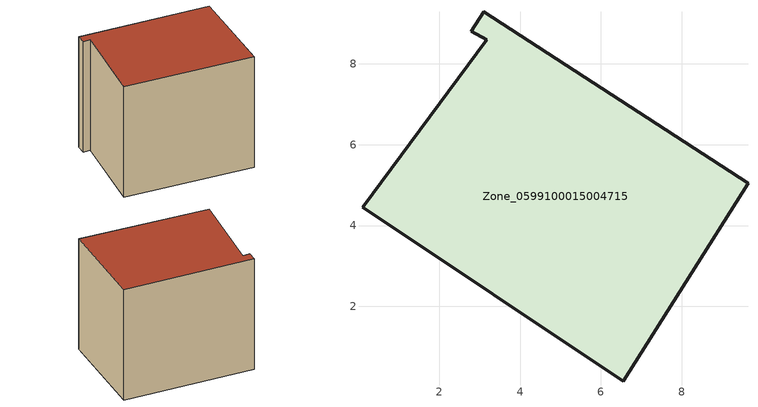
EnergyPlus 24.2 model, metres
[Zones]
Zone_0599100015004715
 floor ground (C_G): 9.64,5.05 6.55,0.14 0.1,4.45 3.17,8.6 2.79,8.81 3.1,9.29 z0.82
 wall outside (C_F): 3.17,8.6 0.1,4.45 6.55,0.14 9.64,5.05 3.1,9.29 2.79,8.81 3.17,8.6 z0.82:7.9
 roof outside (C_R): 9.64,5.05 3.1,9.29 2.79,8.81 3.17,8.6 0.1,4.45 6.55,0.14 z7.9
[BUILDING]
Pand.0599100015004715: North Axis=0; Terrain=City; Loads Convergence Tolerance Value=0.04; Temperature Convergence Tolerance Value=0.4; Solar Distribution=FullExterior; Maximum Number of Warmup Days=25; Minimum Number of Warmup Days=1
[Site:Location]
Rotterdam.The.Hague.AP_ZH_NLD Design_Conditions: Latitude=51.96; Longitude=4.45; Time Zone=1; Elevation=-4.5
[SITE:GROUNDTEMPERATURE:BUILDINGSURFACE]
18, 18, 18, 18, 18, 18, 18, 18, 18, 18, 18, 18
[MATERIAL] Thermal Absorptance=0.9; Solar Absorptance=0.7; Visible Absorptance=0.7
Name | Roughness | Thickness | Conductivity | Density | Specific Heat
G.TI.1965-1974 | MediumSmooth | 0.15 | 0.882353 | 540 | 1210
F.TI.1965-1974 | Rough | 0.3 | 0.697674 | 1920 | 840
R.TI.1965-1974 | MediumRough | 0.2 | 0.232558 | 1500 | 1000
[CONSTRUCTION]
C_G: G.TI.1965-1974
C_F: F.TI.1965-1974
C_R: R.TI.1965-1974
[ZONE]
Zone_0599100015004715: Type=1; Multiplier=1; Ceiling Height=Autocalculate; Volume=Autocalculate; Floor Area=autocalculate; Part of Total Floor Area=Yes
[ZONEINFILTRATION:DESIGNFLOWRATE]
Infil_Zone_0599100015004715: Zone or ZoneList or Space or SpaceList=Zone_0599100015004715; Schedule=AlwaysOn; Design Flow Rate Calculation Method=Flow/Area; Flow Rate per Floor Area=0.003; Constant Term Coefficient=1; Temperature Term Coefficient=0; Velocity Term Coefficient=0; Velocity Squared Term Coefficient=0
[HVACTEMPLATE:ZONE:IDEALLOADSAIRSYSTEM]
Zone_0599100015004715: Maximum Heating Supply Air Temperature=50; Minimum Cooling Supply Air Temperature=13; Maximum Heating Supply Air Humidity Ratio=0.0156; Minimum Cooling Supply Air Humidity Ratio=0.0077; Heating Limit=NoLimit; Cooling Limit=NoLimit; Dehumidification Control Type=ConstantSensibleHeatRatio; Cooling Sensible Heat Ratio=0.7; Dehumidification Setpoint=60; Humidification Control Type=None; Humidification Setpoint=30; Outdoor Air Method=None; Outdoor Air Flow Rate per Person=0.00944; Outdoor Air Flow Rate per Zone Floor Area=0; Outdoor Air Flow Rate per Zone=0; Demand Controlled Ventilation Type=None; Outdoor Air Economizer Type=NoEconomizer; Heat Recovery Type=None; Sensible Heat Recovery Effectiveness=0.7; Latent Heat Recovery Effectiveness=0.65
[ZONECONTROL:THERMOSTAT]
ThermostatControl_Zone_0599100015004715: Zone or ZoneList=Zone_0599100015004715; Control Type Schedule=DualSetpointControlType; Control 1=Thermostat_Zone_0599100015004715; Temperature Difference Between Cutout And Setpoint=0
[THERMOSTATSETPOINT:DUALSETPOINT]
Thermostat_Zone_0599100015004715: Heating Setpoint Temperature Schedule=HeatingSetpoint_Zone_0599100015004715; Cooling Setpoint Temperature Schedule=CoolingSetpoint_Zone_0599100015004715
[SCHEDULE:COMPACT]
HeatingSetpoint_Zone_0599100015004715: Through: 12/31, For: AllDays, Until: 24:00, 21
CoolingSetpoint_Zone_0599100015004715: Through: 12/31, For: AllDays, Until: 24:00, 24
DualSetpointControlType: Through: 12/31, For: AllDays, Until: 24:00, 4
AlwaysOn: Through: 12/31, For: AllDays, Until: 24:00, 1
